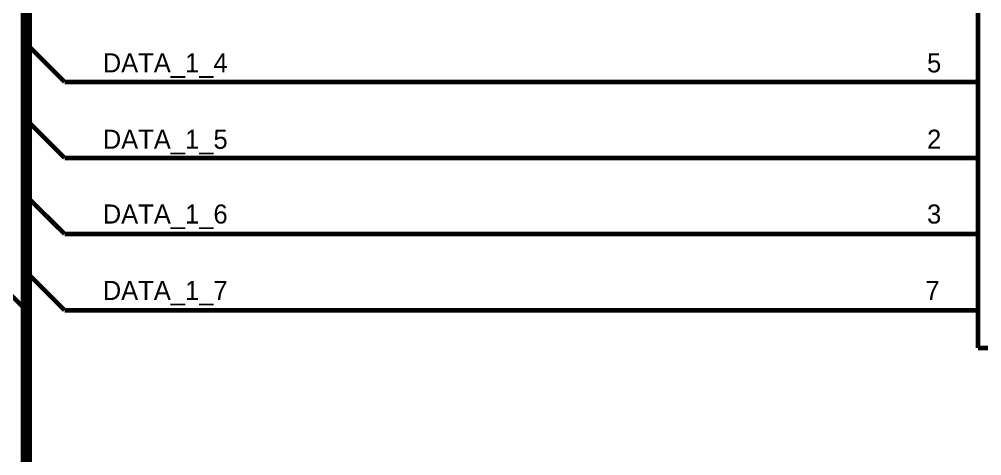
# Model space of a CAD drawing. Header units: inches. Extents: x 0 to 841, y 0 to 594.
# Drawn here: x 489.5 to 552.8, y 245.4 to 274.1 of the extents above; entities that cross this region are included whole.
import ezdxf

# ---------------------------------------------------------------- set-up
doc = ezdxf.new("R2010")
doc.units = ezdxf.units.IN
doc.layers.add('Sheet', color=255, linetype='Continuous')

msp = doc.modelspace()

# ---------------------------------------------------------------- linework, layer by layer
at = {"layer": 'Sheet'}
for points in [[(95.012, 49.988, 0.749, 0.749, 0), (95.012, 49.988, 0.749, 0.749, 0), (95.012, 124.982, 0.749, 0.749, 0), (95.012, 134.99, 0.749, 0.749, 0), (95.012, 259.999, 0.749, 0.749, 0), (95.012, 259.999, 0.749, 0.749, 0), (95.012, 502.491, 0.749, 0.749, 0), (95.012, 554.987, 0.749, 0.749, 0), (490.008, 554.987, 0.749, 0.749, 0), (490.008, 182.496, 0.749, 0.749, 0)], [(552.514, 282.498, 0.3, 0.3, 0), (552.514, 252.5, 0.3, 0.3, 0)], [(492.517, 269.981, 0.3, 0.3, 0), (490.008, 272.49, 0.3, 0.3, 0)], [(547.523, 269.981, 0.3, 0.3, 0), (547.523, 269.981, 0.3, 0.3, 0), (492.517, 269.981, 0.3, 0.3, 0)], [(552.514, 269.981, 0.3, 0.3, 0), (547.523, 269.981, 0.3, 0.3, 0)], [(492.517, 264.99, 0.3, 0.3, 0), (490.008, 267.499, 0.3, 0.3, 0)], [(547.523, 264.99, 0.3, 0.3, 0), (492.517, 264.99, 0.3, 0.3, 0)], [(552.514, 264.99, 0.3, 0.3, 0), (547.523, 264.99, 0.3, 0.3, 0)], [(492.517, 259.999, 0.3, 0.3, 0), (490.008, 262.482, 0.3, 0.3, 0)], [(547.523, 259.999, 0.3, 0.3, 0), (547.523, 259.999, 0.3, 0.3, 0), (492.517, 259.999, 0.3, 0.3, 0)], [(552.514, 259.999, 0.3, 0.3, 0), (547.523, 259.999, 0.3, 0.3, 0)], [(487.5, 257.491, 0.3, 0.3, 0), (490.008, 254.982, 0.3, 0.3, 0)], [(492.517, 254.982, 0.3, 0.3, 0), (490.008, 257.491, 0.3, 0.3, 0)], [(547.523, 254.982, 0.3, 0.3, 0), (492.517, 254.982, 0.3, 0.3, 0)], [(552.514, 254.982, 0.3, 0.3, 0), (547.523, 254.982, 0.3, 0.3, 0)], [(552.514, 252.5, 0.3, 0.3, 0), (587.503, 252.5, 0.3, 0.3, 0)]]:
    msp.add_lwpolyline(points, format="xyseb", dxfattribs=at)

# ---------------------------------------------------------------- texts
for s, height, p in [('DATA_1_4', 1.2543, (495.026, 270.608)), ('5', 1.254, (549.169, 270.608)), ('DATA_1_5', 1.2543, (495.026, 265.591)), ('2', 1.254, (549.169, 265.591)), ('DATA_1_6', 1.2543, (495.026, 260.679)), ('3', 1.254, (549.169, 260.679)), ('DATA_1_7', 1.2543, (495.026, 255.661)), ('7', 1.254, (549.065, 255.661))]:
    msp.add_text(s, height=height, dxfattribs=at).set_placement(p)

doc.saveas('drawing.dxf')
